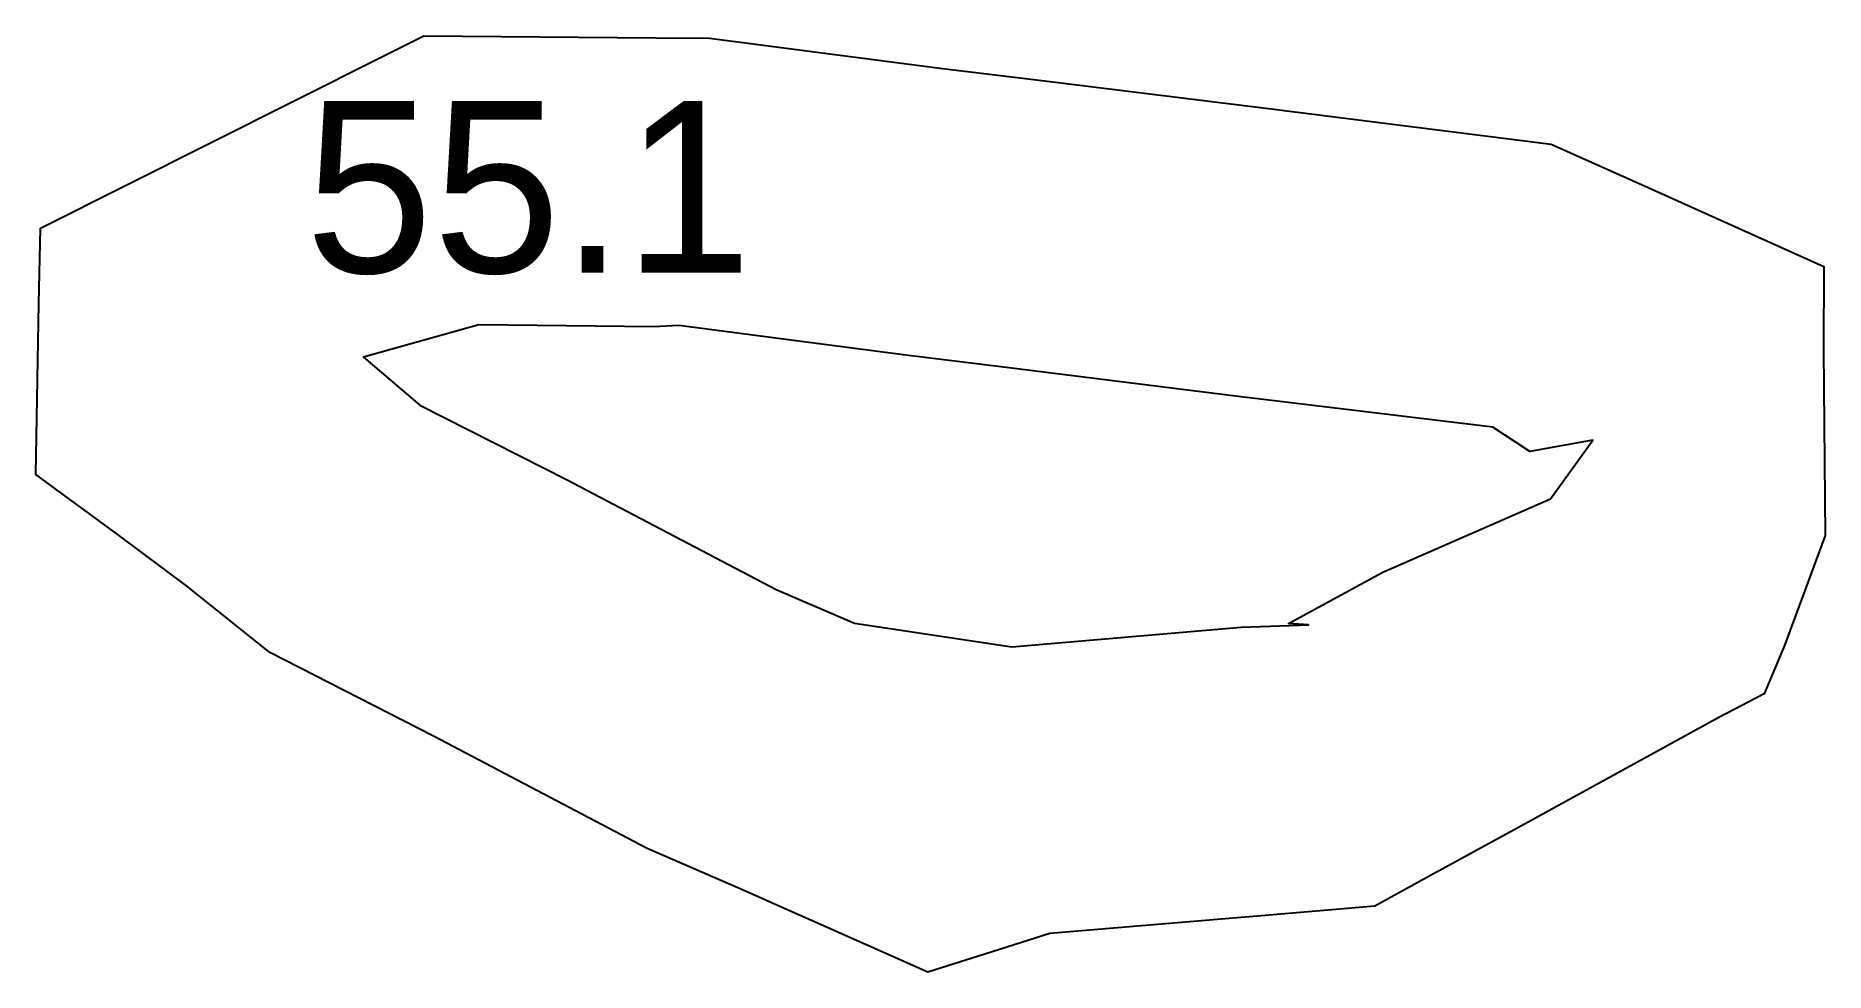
# Model space of a CAD drawing. Extents: x 78.2 to 130.3, y 3 to 30.3.
import ezdxf

# ---------------------------------------------------------------- set-up
doc = ezdxf.new("R2010")
doc.units = 0
doc.layers.get('0').update_dxf_attribs({"color": 255, "linetype": 'CONTINUOUS'})

msp = doc.modelspace()

# ---------------------------------------------------------------- linework, layer by layer
at = {"color": 1}
for points in [[(107.313, 29.0013), (113.996, 28.1719), (122.308, 27.1324), (125.133, 25.8668), (127.462, 24.8155), (130.248, 23.5706), (130.238, 21.123), (130.285, 15.7418), (129.099, 12.538), (128.507, 11.1345), (127.19, 10.4441), (121.442, 7.29378), (118.703, 5.79957), (117.172, 4.95315), (113.978, 4.6864), (107.708, 4.15926), (106.022, 3.6332), (104.151, 3.03628), (98.6183, 5.49245), (95.9839, 6.63903), (89.7606, 9.90402), (84.9891, 12.3418), (82.5633, 14.28), (80.6165, 15.7297), (78.1771, 17.5212), (78.2688, 22.492), (78.3115, 24.6831), (88.2352, 29.657), (89.4802, 30.2811), (96.2333, 30.2264), (97.796, 30.2173), (104.583, 29.3338)], [(103.516, 20.9856), (96.9014, 21.8489), (96.1687, 21.8105), (91.0799, 21.8738), (87.718, 20.9329), (89.3614, 19.533), (93.6357, 17.375), (99.736, 14.1725), (102.015, 13.1927), (106.604, 12.5026), (113.275, 13.0731), (115.242, 13.145), (114.658, 13.1798), (117.402, 14.6767), (122.288, 16.8051), (123.521, 18.5128), (121.682, 18.1907), (120.603, 18.891), (112.955, 19.8203), (106.282, 20.6486)]]:
    msp.add_lwpolyline(points, close=True, dxfattribs=at)

# ---------------------------------------------------------------- texts
msp.add_text('55.1', height=5).set_placement((86.0211, 23.3874))

doc.saveas('drawing.dxf')
